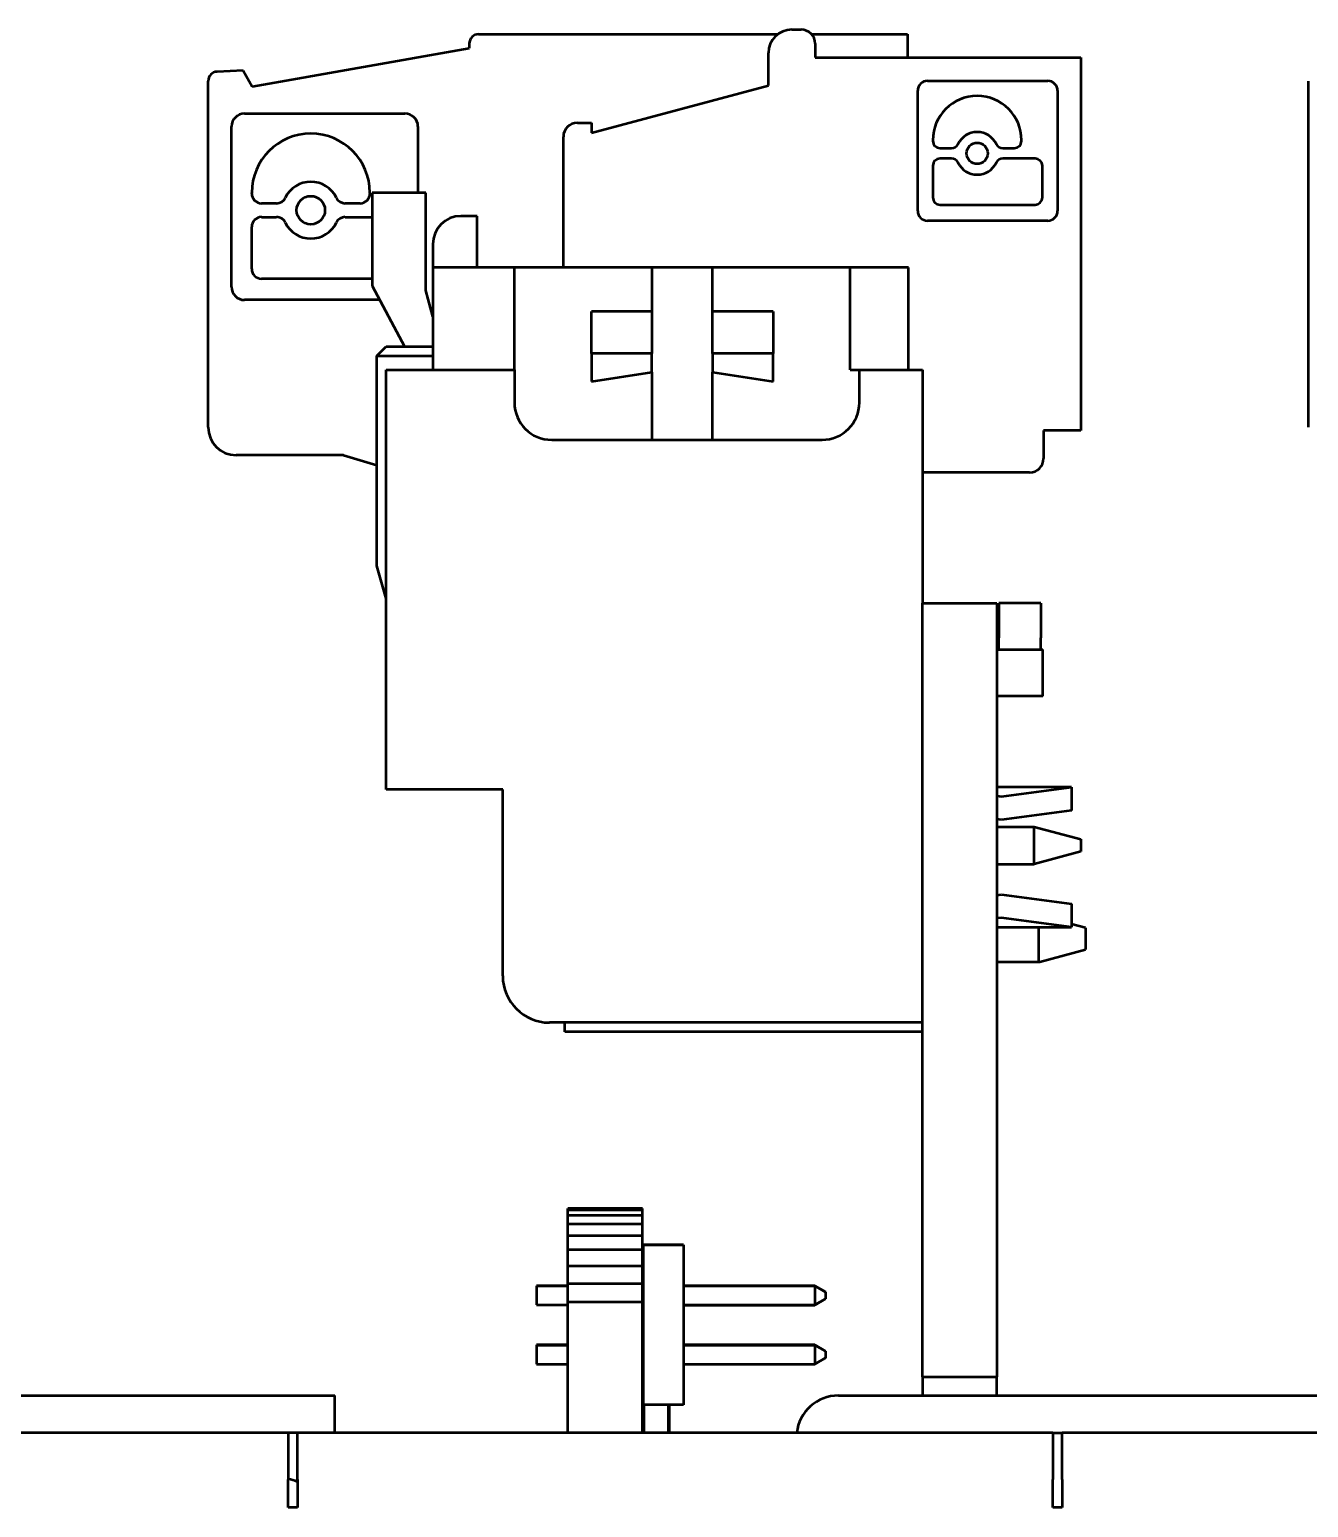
# Model space of a CAD drawing. Header units: millimetres. Extents: x 3100 to 5091, y 868 to 1900.
# Drawn here: x 3504.59 to 3532.02, y 1476.3 to 1508 of the extents above; entities that cross this region are included whole.
import ezdxf

# ---------------------------------------------------------------- set-up
doc = ezdxf.new("R2010")
doc.units = ezdxf.units.MM
doc.header["$LTSCALE"] = 1.8
doc.layers.add('외형선(ISO)', color=7, linetype='Continuous', lineweight=50)

msp = doc.modelspace()

# ---------------------------------------------------------------- linework, layer by layer
at = {"layer": '외형선(ISO)'}
for p, q in [((3520.94, 1507.996), (3521.14, 1507.996)), ((3514.022, 1507.696), (3514.022, 1507.596)), ((3514.222, 1507.896), (3520.64, 1507.896)), ((3521.364, 1507.896), (3523.422, 1507.896)), ((3521.44, 1507.696), (3521.44, 1507.396)), ((3523.422, 1507.896), (3523.422, 1507.396)), ((3509.368, 1506.776), (3514.022, 1507.596)), ((3520.44, 1506.796), (3520.44, 1507.496)), ((3521.44, 1507.396), (3527.14, 1507.396)), ((3527.14, 1507.396), (3527.14, 1499.396)), ((3509.172, 1507.116), (3508.613, 1507.092)), ((3509.172, 1507.116), (3509.368, 1506.776)), ((3508.422, 1499.466), (3508.422, 1506.892)), ((3516.64, 1505.778), (3520.44, 1506.796)), ((3523.851, 1506.896), (3526.429, 1506.896)), ((3532.022, 1499.466), (3532.022, 1506.892)), ((3523.64, 1504.107), (3523.64, 1506.686)), ((3526.64, 1506.686), (3526.64, 1504.107)), ((3509.203, 1506.196), (3512.641, 1506.196)), ((3508.922, 1502.477), (3508.922, 1505.915)), ((3512.922, 1505.915), (3512.922, 1504.496)), ((3516.34, 1505.996), (3516.64, 1505.996)), ((3516.64, 1505.996), (3516.64, 1505.778)), ((3516.04, 1502.896), (3516.04, 1505.696)), ((3523.965, 1505.622), (3523.965, 1505.61)), ((3524.123, 1505.452), (3524.363, 1505.452)), ((3525.469, 1505.452), (3525.709, 1505.452)), ((3525.867, 1505.61), (3525.867, 1505.622)), ((3524.363, 1505.231), (3524.123, 1505.231)), ((3526.157, 1505.231), (3525.469, 1505.231)), ((3523.965, 1505.073), (3523.965, 1504.396)), ((3526.315, 1504.396), (3526.315, 1505.073)), ((3509.355, 1504.48), (3509.355, 1504.497)), ((3511.892, 1504.497), (3511.892, 1504.48)), ((3513.09, 1504.496), (3511.94, 1504.496)), ((3511.94, 1504.496), (3511.94, 1502.496)), ((3513.09, 1502.396), (3513.09, 1504.496)), ((3509.886, 1504.269), (3509.566, 1504.269)), ((3511.681, 1504.269), (3511.361, 1504.269)), ((3524.123, 1504.238), (3526.157, 1504.238)), ((3509.566, 1503.975), (3509.886, 1503.975)), ((3511.361, 1503.975), (3511.94, 1503.975)), ((3514.19, 1503.996), (3513.84, 1503.996)), ((3514.19, 1503.696), (3514.19, 1503.996)), ((3526.429, 1503.896), (3523.851, 1503.896)), ((3509.355, 1502.862), (3509.355, 1503.765)), ((3514.19, 1502.896), (3514.19, 1503.696)), ((3513.24, 1503.396), (3513.24, 1502.896)), ((3511.94, 1502.652), (3509.566, 1502.652)), ((3514.14, 1502.896), (3513.24, 1502.896)), ((3513.24, 1502.896), (3513.24, 1500.696)), ((3514.99, 1502.896), (3514.14, 1502.896)), ((3514.99, 1500.696), (3514.99, 1502.896)), ((3517.94, 1502.896), (3514.99, 1502.896)), ((3517.94, 1502.896), (3517.94, 1501.946)), ((3519.24, 1502.896), (3517.94, 1502.896)), ((3522.19, 1502.896), (3519.24, 1502.896)), ((3519.24, 1501.946), (3519.24, 1502.896)), ((3522.54, 1502.896), (3522.19, 1502.896)), ((3522.19, 1500.696), (3522.19, 1502.896)), ((3523.44, 1502.896), (3522.54, 1502.896)), ((3523.44, 1500.696), (3523.44, 1502.896)), ((3511.94, 1502.496), (3512.633, 1501.196)), ((3513.24, 1501.841), (3513.09, 1502.396)), ((3512.1, 1502.196), (3509.203, 1502.196)), ((3517.94, 1501.946), (3516.64, 1501.946)), ((3516.64, 1501.046), (3516.64, 1501.946)), ((3517.94, 1501.946), (3517.94, 1501.046)), ((3520.54, 1501.946), (3519.24, 1501.946)), ((3519.24, 1501.046), (3519.24, 1501.946)), ((3520.54, 1501.946), (3520.54, 1501.046)), ((3512.04, 1500.996), (3512.24, 1501.196)), ((3512.04, 1500.996), (3513.24, 1500.996)), ((3512.04, 1496.496), (3512.04, 1500.996)), ((3512.24, 1501.196), (3513.24, 1501.196)), ((3516.64, 1501.046), (3516.64, 1500.446)), ((3517.94, 1501.046), (3516.64, 1501.046)), ((3517.94, 1500.646), (3517.94, 1501.046)), ((3520.54, 1501.046), (3519.24, 1501.046)), ((3519.24, 1501.046), (3519.24, 1500.646)), ((3520.54, 1500.446), (3520.54, 1501.046)), ((3512.24, 1500.696), (3514.99, 1500.696)), ((3512.24, 1491.696), (3512.24, 1500.696)), ((3514.99, 1500.696), (3514.99, 1499.996)), ((3522.19, 1500.696), (3522.39, 1500.696)), ((3522.39, 1500.696), (3523.74, 1500.696)), ((3522.39, 1499.996), (3522.39, 1500.696)), ((3523.74, 1500.696), (3523.74, 1495.696)), ((3516.64, 1500.446), (3517.94, 1500.646)), ((3517.94, 1500.646), (3517.94, 1499.196)), ((3519.24, 1499.196), (3519.24, 1500.646)), ((3519.24, 1500.646), (3520.54, 1500.446)), ((3515.79, 1499.196), (3521.59, 1499.196)), ((3527.14, 1499.396), (3526.34, 1499.396)), ((3526.34, 1499.396), (3526.34, 1498.796)), ((3511.322, 1498.866), (3509.022, 1498.866)), ((3511.322, 1498.866), (3512.04, 1498.652)), ((3526.04, 1498.496), (3523.74, 1498.496)), ((3512.24, 1495.796), (3512.04, 1496.496)), ((3523.74, 1495.696), (3525.34, 1495.696)), ((3523.74, 1479.096), (3523.74, 1495.696)), ((3525.34, 1495.696), (3525.34, 1479.096)), ((3526.28, 1495.696), (3525.38, 1495.696)), ((3525.38, 1495.696), (3525.38, 1494.946)), ((3526.28, 1495.696), (3526.28, 1494.946)), ((3525.34, 1494.696), (3526.328, 1494.696)), ((3525.38, 1494.696), (3525.38, 1494.946)), ((3526.28, 1494.696), (3526.28, 1494.946)), ((3526.328, 1493.696), (3526.328, 1494.696)), ((3526.328, 1493.696), (3525.34, 1493.696)), ((3514.74, 1491.696), (3512.24, 1491.696)), ((3514.74, 1487.696), (3514.74, 1491.696)), ((3526.94, 1491.746), (3525.34, 1491.746)), ((3525.34, 1491.56), (3525.44, 1491.546)), ((3525.44, 1491.546), (3526.94, 1491.746)), ((3526.94, 1491.746), (3526.94, 1491.246)), ((3526.94, 1491.246), (3525.44, 1491.046)), ((3525.44, 1491.046), (3525.34, 1491.06)), ((3525.34, 1490.896), (3526.14, 1490.896)), ((3526.14, 1490.896), (3527.14, 1490.629)), ((3526.14, 1490.096), (3526.14, 1490.896)), ((3527.14, 1490.629), (3527.14, 1490.364)), ((3527.14, 1490.364), (3526.14, 1490.096)), ((3525.34, 1490.096), (3526.14, 1490.096)), ((3525.34, 1489.433), (3525.44, 1489.446)), ((3525.44, 1489.446), (3526.94, 1489.246)), ((3526.94, 1489.246), (3526.94, 1488.746)), ((3525.44, 1488.946), (3525.34, 1488.933)), ((3525.34, 1488.746), (3526.94, 1488.746)), ((3526.94, 1488.746), (3525.44, 1488.946)), ((3526.24, 1488.007), (3526.24, 1488.746)), ((3527.24, 1488.729), (3526.94, 1488.809)), ((3527.24, 1488.729), (3527.24, 1488.264)), ((3526.24, 1487.996), (3526.24, 1488.007)), ((3526.24, 1487.996), (3526.259, 1488.001)), ((3526.259, 1488.001), (3527.24, 1488.264)), ((3525.34, 1487.996), (3526.24, 1487.996)), ((3523.74, 1486.696), (3515.74, 1486.696)), ((3516.07, 1486.496), (3516.07, 1486.696)), ((3523.74, 1486.496), (3516.07, 1486.496)), ((3517.74, 1482.712), (3516.137, 1482.712)), ((3516.137, 1482.674), (3516.137, 1482.712)), ((3517.74, 1482.674), (3516.137, 1482.674)), ((3516.137, 1482.559), (3516.137, 1482.674)), ((3517.74, 1482.674), (3517.74, 1482.712)), ((3517.74, 1482.559), (3517.74, 1482.674)), ((3517.74, 1482.559), (3516.137, 1482.559)), ((3516.137, 1482.373), (3516.137, 1482.559)), ((3517.74, 1482.373), (3516.137, 1482.373)), ((3516.137, 1482.123), (3516.137, 1482.373)), ((3517.74, 1482.373), (3517.74, 1482.559)), ((3517.74, 1482.123), (3517.74, 1482.373)), ((3517.74, 1482.123), (3516.137, 1482.123)), ((3516.137, 1481.819), (3516.137, 1482.123)), ((3517.74, 1481.819), (3517.74, 1482.123)), ((3517.74, 1481.819), (3516.137, 1481.819)), ((3516.137, 1481.471), (3516.137, 1481.819)), ((3517.74, 1481.471), (3517.74, 1481.819)), ((3518.616, 1481.928), (3517.752, 1481.928)), ((3517.752, 1481.928), (3517.752, 1481.923)), ((3518.616, 1481.923), (3517.752, 1481.923)), ((3517.752, 1481.923), (3517.752, 1478.494)), ((3518.616, 1481.928), (3518.616, 1481.923)), ((3518.616, 1481.923), (3518.616, 1478.494)), ((3517.74, 1481.471), (3516.137, 1481.471)), ((3516.137, 1481.094), (3516.137, 1481.471)), ((3517.74, 1481.094), (3517.74, 1481.471)), ((3515.466, 1481.051), (3515.466, 1481.051)), ((3515.466, 1481.051), (3515.466, 1481.051)), ((3516.137, 1481.051), (3515.466, 1481.051)), ((3516.137, 1481.051), (3515.466, 1481.051)), ((3515.466, 1481.051), (3516.137, 1481.051)), ((3515.466, 1481.051), (3515.466, 1481.051)), ((3516.137, 1481.051), (3515.466, 1481.051)), ((3515.466, 1481.051), (3516.137, 1481.051)), ((3515.466, 1481.051), (3515.466, 1481.051)), ((3516.137, 1481.051), (3515.466, 1481.051)), ((3515.466, 1481.051), (3515.466, 1481.051)), ((3515.466, 1481.051), (3515.466, 1481.05)), ((3515.466, 1481.05), (3516.137, 1481.05)), ((3515.466, 1481.05), (3515.466, 1481.05)), ((3516.137, 1481.05), (3515.466, 1481.05)), ((3515.466, 1481.05), (3516.137, 1481.05)), ((3515.466, 1481.05), (3515.466, 1481.05)), ((3516.137, 1481.05), (3515.466, 1481.05)), ((3515.466, 1481.05), (3516.137, 1481.05)), ((3515.466, 1481.05), (3515.466, 1481.05)), ((3516.137, 1481.05), (3515.466, 1481.05)), ((3515.466, 1481.05), (3516.137, 1481.05)), ((3515.466, 1481.05), (3515.466, 1481.05)), ((3516.137, 1481.05), (3515.466, 1481.05)), ((3515.466, 1481.05), (3515.466, 1481.05)), ((3515.466, 1481.05), (3515.466, 1481.049)), ((3515.466, 1481.05), (3515.466, 1481.05)), ((3515.466, 1481.05), (3515.466, 1481.05)), ((3515.466, 1481.049), (3516.137, 1481.049)), ((3515.466, 1481.049), (3515.466, 1481.049)), ((3516.137, 1481.049), (3515.466, 1481.049)), ((3515.466, 1481.049), (3516.137, 1481.049)), ((3515.466, 1481.049), (3515.466, 1481.049)), ((3516.137, 1481.049), (3515.466, 1481.049)), ((3515.466, 1481.049), (3516.137, 1481.049)), ((3515.466, 1481.049), (3515.466, 1481.049)), ((3516.137, 1481.049), (3515.466, 1481.049)), ((3515.466, 1481.049), (3516.137, 1481.049)), ((3515.466, 1481.049), (3515.466, 1481.049)), ((3516.137, 1481.049), (3515.466, 1481.049)), ((3515.466, 1481.049), (3516.137, 1481.049)), ((3515.466, 1481.049), (3515.466, 1481.048)), ((3515.466, 1481.049), (3515.466, 1481.049)), ((3515.466, 1481.049), (3515.466, 1481.049)), ((3515.466, 1481.049), (3515.466, 1481.049)), ((3515.466, 1481.049), (3515.466, 1481.049)), ((3515.466, 1481.048), (3515.466, 1481.047)), ((3516.137, 1481.048), (3515.466, 1481.048)), ((3515.466, 1481.048), (3516.137, 1481.048)), ((3515.466, 1481.048), (3515.466, 1481.048)), ((3516.137, 1481.048), (3515.466, 1481.048)), ((3515.466, 1481.048), (3516.137, 1481.048)), ((3515.466, 1481.048), (3515.466, 1481.048)), ((3516.137, 1481.048), (3515.466, 1481.048)), ((3515.466, 1481.048), (3516.137, 1481.048)), ((3515.466, 1481.048), (3515.466, 1481.048)), ((3516.137, 1481.048), (3515.466, 1481.048)), ((3515.466, 1481.048), (3516.137, 1481.048)), ((3515.466, 1481.048), (3515.466, 1481.048)), ((3515.466, 1481.048), (3515.466, 1481.048)), ((3515.466, 1481.048), (3515.466, 1481.048)), ((3515.466, 1481.048), (3515.466, 1481.048)), ((3515.466, 1481.047), (3515.466, 1480.641)), ((3515.466, 1481.047), (3515.466, 1481.047)), ((3515.466, 1481.047), (3515.466, 1481.047)), ((3515.466, 1481.047), (3516.137, 1481.047)), ((3516.137, 1481.047), (3515.466, 1481.047)), ((3516.137, 1481.047), (3515.466, 1481.047)), ((3517.74, 1481.094), (3516.137, 1481.094)), ((3516.137, 1480.702), (3516.137, 1481.094)), ((3517.74, 1480.702), (3517.74, 1481.094)), ((3517.752, 1481.051), (3517.74, 1481.051)), ((3517.752, 1481.051), (3517.74, 1481.051)), ((3517.74, 1481.051), (3517.752, 1481.051)), ((3517.752, 1481.051), (3517.74, 1481.051)), ((3517.74, 1481.051), (3517.752, 1481.051)), ((3517.752, 1481.051), (3517.74, 1481.051)), ((3517.74, 1481.05), (3517.752, 1481.05)), ((3517.752, 1481.05), (3517.74, 1481.05)), ((3517.74, 1481.05), (3517.752, 1481.05)), ((3517.752, 1481.05), (3517.74, 1481.05)), ((3517.74, 1481.05), (3517.752, 1481.05)), ((3517.752, 1481.05), (3517.74, 1481.05)), ((3517.74, 1481.05), (3517.752, 1481.05)), ((3517.752, 1481.05), (3517.74, 1481.05)), ((3517.74, 1481.049), (3517.752, 1481.049)), ((3517.752, 1481.049), (3517.74, 1481.049)), ((3517.74, 1481.049), (3517.752, 1481.049)), ((3517.752, 1481.049), (3517.74, 1481.049)), ((3517.74, 1481.049), (3517.752, 1481.049)), ((3517.752, 1481.049), (3517.74, 1481.049)), ((3517.74, 1481.049), (3517.752, 1481.049)), ((3517.752, 1481.049), (3517.74, 1481.049)), ((3517.74, 1481.049), (3517.752, 1481.049)), ((3517.752, 1481.048), (3517.74, 1481.048)), ((3517.74, 1481.048), (3517.752, 1481.048)), ((3517.752, 1481.048), (3517.74, 1481.048)), ((3517.74, 1481.048), (3517.752, 1481.048)), ((3517.752, 1481.048), (3517.74, 1481.048)), ((3517.74, 1481.048), (3517.752, 1481.048)), ((3517.752, 1481.048), (3517.74, 1481.048)), ((3517.74, 1481.048), (3517.752, 1481.048)), ((3517.74, 1481.047), (3517.752, 1481.047)), ((3517.752, 1481.047), (3517.74, 1481.047)), ((3517.752, 1481.047), (3517.74, 1481.047)), ((3521.435, 1481.051), (3518.616, 1481.051)), ((3521.435, 1481.051), (3518.616, 1481.051)), ((3521.435, 1481.051), (3518.616, 1481.051)), ((3518.616, 1481.051), (3521.435, 1481.051)), ((3521.435, 1481.051), (3518.616, 1481.051)), ((3518.616, 1481.051), (3521.435, 1481.051)), ((3521.435, 1481.05), (3518.616, 1481.05)), ((3518.616, 1481.05), (3521.435, 1481.05)), ((3521.435, 1481.05), (3518.616, 1481.05)), ((3518.616, 1481.05), (3521.435, 1481.05)), ((3521.435, 1481.05), (3518.616, 1481.05)), ((3518.616, 1481.05), (3521.435, 1481.05)), ((3521.435, 1481.05), (3518.616, 1481.05)), ((3518.616, 1481.05), (3521.435, 1481.05)), ((3518.616, 1481.049), (3521.435, 1481.049)), ((3521.435, 1481.049), (3518.616, 1481.049)), ((3518.616, 1481.049), (3521.435, 1481.049)), ((3521.435, 1481.049), (3518.616, 1481.049)), ((3518.616, 1481.049), (3521.435, 1481.049)), ((3521.435, 1481.049), (3518.616, 1481.049)), ((3518.616, 1481.049), (3521.435, 1481.049)), ((3521.435, 1481.049), (3518.616, 1481.049)), ((3518.616, 1481.049), (3521.435, 1481.049)), ((3518.616, 1481.048), (3521.435, 1481.048)), ((3521.435, 1481.048), (3518.616, 1481.048)), ((3518.616, 1481.048), (3521.435, 1481.048)), ((3521.435, 1481.048), (3518.616, 1481.048)), ((3518.616, 1481.048), (3521.435, 1481.048)), ((3521.435, 1481.048), (3518.616, 1481.048)), ((3518.616, 1481.048), (3521.435, 1481.048)), ((3521.435, 1481.048), (3518.616, 1481.048)), ((3521.435, 1481.047), (3518.616, 1481.047)), ((3518.616, 1481.047), (3521.435, 1481.047)), ((3521.435, 1481.047), (3518.616, 1481.047)), ((3521.435, 1481.051), (3521.664, 1480.919)), ((3521.435, 1481.051), (3521.435, 1481.051)), ((3521.664, 1480.919), (3521.435, 1481.051)), ((3521.435, 1481.051), (3521.664, 1480.919)), ((3521.435, 1481.051), (3521.435, 1481.051)), ((3521.664, 1480.919), (3521.435, 1481.051)), ((3521.435, 1481.051), (3521.435, 1481.051)), ((3521.435, 1481.051), (3521.435, 1481.051)), ((3521.435, 1481.051), (3521.435, 1481.051)), ((3521.435, 1481.051), (3521.664, 1480.919)), ((3521.664, 1480.919), (3521.435, 1481.051)), ((3521.435, 1481.051), (3521.435, 1481.05)), ((3521.435, 1481.05), (3521.435, 1481.05)), ((3521.435, 1481.05), (3521.435, 1481.05)), ((3521.435, 1481.05), (3521.435, 1481.05)), ((3521.435, 1481.05), (3521.435, 1481.05)), ((3521.435, 1481.05), (3521.664, 1480.918)), ((3521.664, 1480.918), (3521.435, 1481.05)), ((3521.435, 1481.05), (3521.435, 1481.05)), ((3521.435, 1481.05), (3521.664, 1480.918)), ((3521.664, 1480.918), (3521.435, 1481.05)), ((3521.435, 1481.05), (3521.435, 1481.05)), ((3521.435, 1481.05), (3521.664, 1480.918)), ((3521.664, 1480.918), (3521.435, 1481.05)), ((3521.435, 1481.05), (3521.435, 1481.05)), ((3521.435, 1481.05), (3521.664, 1480.918)), ((3521.664, 1480.918), (3521.435, 1481.05)), ((3521.435, 1481.05), (3521.435, 1481.049)), ((3521.435, 1481.049), (3521.435, 1481.048)), ((3521.435, 1481.049), (3521.435, 1481.049)), ((3521.435, 1481.049), (3521.435, 1481.049)), ((3521.435, 1481.049), (3521.435, 1481.049)), ((3521.435, 1481.049), (3521.435, 1481.049)), ((3521.435, 1481.049), (3521.664, 1480.917)), ((3521.664, 1480.917), (3521.435, 1481.049)), ((3521.435, 1481.049), (3521.435, 1481.049)), ((3521.435, 1481.049), (3521.664, 1480.917)), ((3521.664, 1480.917), (3521.435, 1481.049)), ((3521.435, 1481.049), (3521.435, 1481.049)), ((3521.435, 1481.049), (3521.664, 1480.917)), ((3521.664, 1480.917), (3521.435, 1481.049)), ((3521.435, 1481.049), (3521.435, 1481.049)), ((3521.435, 1481.049), (3521.664, 1480.917)), ((3521.664, 1480.917), (3521.435, 1481.049)), ((3521.435, 1481.049), (3521.435, 1481.049)), ((3521.435, 1481.049), (3521.664, 1480.917)), ((3521.435, 1481.048), (3521.435, 1481.047)), ((3521.435, 1481.048), (3521.435, 1481.048)), ((3521.435, 1481.048), (3521.435, 1481.048)), ((3521.435, 1481.048), (3521.435, 1481.048)), ((3521.435, 1481.048), (3521.664, 1480.916)), ((3521.435, 1481.048), (3521.664, 1480.916)), ((3521.664, 1480.916), (3521.435, 1481.048)), ((3521.435, 1481.048), (3521.664, 1480.916)), ((3521.664, 1480.916), (3521.435, 1481.048)), ((3521.435, 1481.048), (3521.664, 1480.916)), ((3521.435, 1481.048), (3521.435, 1481.048)), ((3521.664, 1480.916), (3521.435, 1481.048)), ((3521.435, 1481.048), (3521.435, 1481.048)), ((3521.664, 1480.916), (3521.435, 1481.048)), ((3521.435, 1481.048), (3521.435, 1481.048)), ((3521.435, 1481.048), (3521.435, 1481.048)), ((3521.435, 1481.047), (3521.664, 1480.915)), ((3521.435, 1481.047), (3521.435, 1481.047)), ((3521.664, 1480.915), (3521.435, 1481.047)), ((3521.664, 1480.916), (3521.435, 1481.047)), ((3521.435, 1481.047), (3521.435, 1481.047)), ((3521.435, 1481.047), (3521.435, 1480.641)), ((3521.435, 1480.641), (3521.664, 1480.773)), ((3521.435, 1480.638), (3521.664, 1480.77)), ((3521.664, 1480.919), (3521.664, 1480.919)), ((3521.664, 1480.919), (3521.664, 1480.919)), ((3521.664, 1480.919), (3521.664, 1480.919)), ((3521.664, 1480.919), (3521.664, 1480.919)), ((3521.664, 1480.918), (3521.664, 1480.919)), ((3521.664, 1480.919), (3521.664, 1480.919)), ((3521.664, 1480.918), (3521.664, 1480.918)), ((3521.664, 1480.918), (3521.664, 1480.918)), ((3521.664, 1480.918), (3521.664, 1480.918)), ((3521.664, 1480.917), (3521.664, 1480.918)), ((3521.664, 1480.918), (3521.664, 1480.918)), ((3521.664, 1480.918), (3521.664, 1480.918)), ((3521.664, 1480.918), (3521.664, 1480.918)), ((3521.664, 1480.918), (3521.664, 1480.918)), ((3521.664, 1480.917), (3521.664, 1480.917)), ((3521.664, 1480.917), (3521.664, 1480.917)), ((3521.664, 1480.917), (3521.664, 1480.917)), ((3521.664, 1480.917), (3521.664, 1480.917)), ((3521.664, 1480.917), (3521.664, 1480.916)), ((3521.664, 1480.917), (3521.664, 1480.917)), ((3521.664, 1480.917), (3521.664, 1480.917)), ((3521.664, 1480.917), (3521.664, 1480.917)), ((3521.664, 1480.917), (3521.664, 1480.917)), ((3521.664, 1480.916), (3521.664, 1480.916)), ((3521.664, 1480.915), (3521.664, 1480.916)), ((3521.664, 1480.916), (3521.664, 1480.916)), ((3521.664, 1480.916), (3521.664, 1480.916)), ((3521.664, 1480.916), (3521.664, 1480.916)), ((3521.664, 1480.916), (3521.664, 1480.916)), ((3521.664, 1480.916), (3521.664, 1480.916)), ((3521.664, 1480.916), (3521.664, 1480.916)), ((3521.664, 1480.916), (3521.664, 1480.916)), ((3521.664, 1480.915), (3521.664, 1480.915)), ((3521.664, 1480.915), (3521.664, 1480.773)), ((3521.664, 1480.773), (3521.664, 1480.77)), ((3515.466, 1480.641), (3516.137, 1480.641)), ((3517.74, 1480.702), (3516.137, 1480.702)), ((3516.137, 1477.896), (3516.137, 1480.702)), ((3517.74, 1477.896), (3517.74, 1480.702)), ((3517.74, 1480.641), (3517.752, 1480.641)), ((3518.616, 1480.641), (3521.435, 1480.641)), ((3518.616, 1480.638), (3521.435, 1480.638)), ((3521.435, 1480.641), (3521.435, 1480.638)), ((3515.466, 1479.781), (3515.466, 1479.781)), ((3515.466, 1479.781), (3515.466, 1479.781)), ((3516.137, 1479.781), (3515.466, 1479.781)), ((3516.137, 1479.781), (3515.466, 1479.781)), ((3515.466, 1479.781), (3515.466, 1479.781)), ((3515.466, 1479.781), (3515.466, 1479.781)), ((3515.466, 1479.781), (3515.466, 1479.78)), ((3515.466, 1479.781), (3515.466, 1479.781)), ((3516.137, 1479.781), (3515.466, 1479.781)), ((3515.466, 1479.781), (3516.137, 1479.781)), ((3516.137, 1479.781), (3515.466, 1479.781)), ((3515.466, 1479.781), (3516.137, 1479.781)), ((3515.466, 1479.78), (3515.466, 1479.78)), ((3515.466, 1479.78), (3515.466, 1479.78)), ((3515.466, 1479.78), (3515.466, 1479.78)), ((3515.466, 1479.78), (3515.466, 1479.78)), ((3515.466, 1479.78), (3515.466, 1479.78)), ((3515.466, 1479.78), (3515.466, 1479.78)), ((3516.137, 1479.78), (3515.466, 1479.78)), ((3515.466, 1479.78), (3515.466, 1479.779)), ((3515.466, 1479.78), (3516.137, 1479.78)), ((3516.137, 1479.78), (3515.466, 1479.78)), ((3515.466, 1479.78), (3516.137, 1479.78)), ((3516.137, 1479.78), (3515.466, 1479.78)), ((3515.466, 1479.78), (3516.137, 1479.78)), ((3516.137, 1479.78), (3515.466, 1479.78)), ((3515.466, 1479.78), (3516.137, 1479.78)), ((3515.466, 1479.78), (3515.466, 1479.78)), ((3515.466, 1479.779), (3516.137, 1479.779)), ((3516.137, 1479.779), (3515.466, 1479.779)), ((3515.466, 1479.779), (3515.466, 1479.779)), ((3515.466, 1479.779), (3516.137, 1479.779)), ((3516.137, 1479.779), (3515.466, 1479.779)), ((3515.466, 1479.779), (3515.466, 1479.779)), ((3515.466, 1479.779), (3516.137, 1479.779)), ((3516.137, 1479.779), (3515.466, 1479.779)), ((3515.466, 1479.779), (3515.466, 1479.779)), ((3515.466, 1479.779), (3516.137, 1479.779)), ((3516.137, 1479.779), (3515.466, 1479.779)), ((3515.466, 1479.779), (3515.466, 1479.779)), ((3515.466, 1479.779), (3516.137, 1479.779)), ((3515.466, 1479.779), (3515.466, 1479.778)), ((3515.466, 1479.779), (3515.466, 1479.779)), ((3515.466, 1479.779), (3515.466, 1479.779)), ((3515.466, 1479.779), (3515.466, 1479.779)), ((3515.466, 1479.779), (3515.466, 1479.779)), ((3515.466, 1479.778), (3516.137, 1479.778)), ((3516.137, 1479.778), (3515.466, 1479.778)), ((3515.466, 1479.778), (3515.466, 1479.778)), ((3515.466, 1479.778), (3516.137, 1479.778)), ((3516.137, 1479.778), (3515.466, 1479.778)), ((3515.466, 1479.778), (3515.466, 1479.778)), ((3515.466, 1479.778), (3516.137, 1479.778)), ((3516.137, 1479.778), (3515.466, 1479.778)), ((3515.466, 1479.778), (3515.466, 1479.778)), ((3515.466, 1479.778), (3516.137, 1479.778)), ((3516.137, 1479.778), (3515.466, 1479.778)), ((3515.466, 1479.778), (3515.466, 1479.778)), ((3515.466, 1479.778), (3515.466, 1479.777)), ((3515.466, 1479.778), (3515.466, 1479.778)), ((3515.466, 1479.778), (3515.466, 1479.778)), ((3515.466, 1479.778), (3515.466, 1479.778)), ((3515.466, 1479.777), (3515.466, 1479.371)), ((3515.466, 1479.777), (3515.466, 1479.777)), ((3516.137, 1479.777), (3515.466, 1479.777)), ((3515.466, 1479.777), (3515.466, 1479.777)), ((3515.466, 1479.777), (3516.137, 1479.777)), ((3516.137, 1479.777), (3515.466, 1479.777)), ((3517.752, 1479.781), (3517.74, 1479.781)), ((3517.752, 1479.781), (3517.74, 1479.781)), ((3517.752, 1479.781), (3517.74, 1479.781)), ((3517.74, 1479.781), (3517.752, 1479.781)), ((3517.752, 1479.781), (3517.74, 1479.781)), ((3517.74, 1479.781), (3517.752, 1479.781)), ((3517.752, 1479.78), (3517.74, 1479.78)), ((3517.74, 1479.78), (3517.752, 1479.78)), ((3517.752, 1479.78), (3517.74, 1479.78)), ((3517.74, 1479.78), (3517.752, 1479.78)), ((3517.752, 1479.78), (3517.74, 1479.78)), ((3517.74, 1479.78), (3517.752, 1479.78)), ((3517.752, 1479.78), (3517.74, 1479.78)), ((3517.74, 1479.78), (3517.752, 1479.78)), ((3517.74, 1479.779), (3517.752, 1479.779)), ((3517.752, 1479.779), (3517.74, 1479.779)), ((3517.74, 1479.779), (3517.752, 1479.779)), ((3517.752, 1479.779), (3517.74, 1479.779)), ((3517.74, 1479.779), (3517.752, 1479.779)), ((3517.752, 1479.779), (3517.74, 1479.779)), ((3517.74, 1479.779), (3517.752, 1479.779)), ((3517.752, 1479.779), (3517.74, 1479.779)), ((3517.74, 1479.779), (3517.752, 1479.779)), ((3517.74, 1479.778), (3517.752, 1479.778)), ((3517.752, 1479.778), (3517.74, 1479.778)), ((3517.74, 1479.778), (3517.752, 1479.778)), ((3517.752, 1479.778), (3517.74, 1479.778)), ((3517.74, 1479.778), (3517.752, 1479.778)), ((3517.752, 1479.778), (3517.74, 1479.778)), ((3517.74, 1479.778), (3517.752, 1479.778)), ((3517.752, 1479.778), (3517.74, 1479.778)), ((3517.752, 1479.777), (3517.74, 1479.777)), ((3517.74, 1479.777), (3517.752, 1479.777)), ((3517.752, 1479.777), (3517.74, 1479.777)), ((3521.435, 1479.781), (3518.616, 1479.781)), ((3521.435, 1479.781), (3518.616, 1479.781)), ((3521.435, 1479.781), (3518.616, 1479.781)), ((3518.616, 1479.781), (3521.435, 1479.781)), ((3521.435, 1479.781), (3518.616, 1479.781)), ((3518.616, 1479.781), (3521.435, 1479.781)), ((3521.435, 1479.78), (3518.616, 1479.78)), ((3518.616, 1479.78), (3521.435, 1479.78)), ((3521.435, 1479.78), (3518.616, 1479.78)), ((3518.616, 1479.78), (3521.435, 1479.78)), ((3521.435, 1479.78), (3518.616, 1479.78)), ((3518.616, 1479.78), (3521.435, 1479.78)), ((3521.435, 1479.78), (3518.616, 1479.78)), ((3518.616, 1479.78), (3521.435, 1479.78)), ((3518.616, 1479.779), (3521.435, 1479.779)), ((3521.435, 1479.779), (3518.616, 1479.779)), ((3518.616, 1479.779), (3521.435, 1479.779)), ((3521.435, 1479.779), (3518.616, 1479.779)), ((3518.616, 1479.779), (3521.435, 1479.779)), ((3521.435, 1479.779), (3518.616, 1479.779)), ((3518.616, 1479.779), (3521.435, 1479.779)), ((3521.435, 1479.779), (3518.616, 1479.779)), ((3518.616, 1479.779), (3521.435, 1479.779)), ((3518.616, 1479.778), (3521.435, 1479.778)), ((3521.435, 1479.778), (3518.616, 1479.778)), ((3518.616, 1479.778), (3521.435, 1479.778)), ((3521.435, 1479.778), (3518.616, 1479.778)), ((3518.616, 1479.778), (3521.435, 1479.778)), ((3521.435, 1479.778), (3518.616, 1479.778)), ((3518.616, 1479.778), (3521.435, 1479.778)), ((3521.435, 1479.778), (3518.616, 1479.778)), ((3521.435, 1479.777), (3518.616, 1479.777)), ((3521.435, 1479.777), (3518.616, 1479.777)), ((3518.616, 1479.777), (3521.435, 1479.777)), ((3521.435, 1479.781), (3521.664, 1479.649)), ((3521.435, 1479.781), (3521.435, 1479.781)), ((3521.664, 1479.649), (3521.435, 1479.781)), ((3521.435, 1479.781), (3521.435, 1479.781)), ((3521.435, 1479.781), (3521.435, 1479.781)), ((3521.435, 1479.781), (3521.435, 1479.781)), ((3521.435, 1479.781), (3521.664, 1479.649)), ((3521.664, 1479.649), (3521.435, 1479.781)), ((3521.435, 1479.781), (3521.435, 1479.781)), ((3521.435, 1479.781), (3521.664, 1479.649)), ((3521.664, 1479.649), (3521.435, 1479.781)), ((3521.435, 1479.781), (3521.435, 1479.78)), ((3521.435, 1479.78), (3521.435, 1479.78)), ((3521.435, 1479.78), (3521.435, 1479.78)), ((3521.435, 1479.78), (3521.435, 1479.78)), ((3521.435, 1479.78), (3521.435, 1479.78)), ((3521.435, 1479.78), (3521.435, 1479.779)), ((3521.664, 1479.648), (3521.435, 1479.78)), ((3521.435, 1479.78), (3521.435, 1479.78)), ((3521.435, 1479.78), (3521.664, 1479.648)), ((3521.664, 1479.648), (3521.435, 1479.78)), ((3521.435, 1479.78), (3521.435, 1479.78)), ((3521.435, 1479.78), (3521.664, 1479.648)), ((3521.664, 1479.648), (3521.435, 1479.78)), ((3521.435, 1479.78), (3521.435, 1479.78)), ((3521.435, 1479.78), (3521.664, 1479.648)), ((3521.664, 1479.648), (3521.435, 1479.78)), ((3521.435, 1479.78), (3521.664, 1479.648)), ((3521.435, 1479.779), (3521.435, 1479.778)), ((3521.435, 1479.779), (3521.435, 1479.779)), ((3521.435, 1479.779), (3521.435, 1479.779)), ((3521.435, 1479.779), (3521.435, 1479.779)), ((3521.435, 1479.779), (3521.435, 1479.779)), ((3521.435, 1479.779), (3521.664, 1479.647)), ((3521.435, 1479.779), (3521.664, 1479.647)), ((3521.664, 1479.647), (3521.435, 1479.779)), ((3521.435, 1479.779), (3521.664, 1479.647)), ((3521.664, 1479.647), (3521.435, 1479.779)), ((3521.435, 1479.779), (3521.435, 1479.779)), ((3521.435, 1479.779), (3521.435, 1479.779)), ((3521.435, 1479.779), (3521.435, 1479.779)), ((3521.664, 1479.647), (3521.435, 1479.779)), ((3521.435, 1479.779), (3521.435, 1479.779)), ((3521.435, 1479.779), (3521.664, 1479.647)), ((3521.664, 1479.647), (3521.435, 1479.779)), ((3521.435, 1479.779), (3521.664, 1479.647)), ((3521.435, 1479.778), (3521.435, 1479.777)), ((3521.435, 1479.778), (3521.435, 1479.778)), ((3521.435, 1479.778), (3521.435, 1479.778)), ((3521.435, 1479.778), (3521.435, 1479.778)), ((3521.435, 1479.778), (3521.664, 1479.646)), ((3521.435, 1479.778), (3521.664, 1479.646)), ((3521.664, 1479.646), (3521.435, 1479.778)), ((3521.435, 1479.778), (3521.664, 1479.646)), ((3521.664, 1479.646), (3521.435, 1479.778)), ((3521.435, 1479.778), (3521.664, 1479.646)), ((3521.664, 1479.646), (3521.435, 1479.778)), ((3521.435, 1479.778), (3521.435, 1479.778)), ((3521.664, 1479.646), (3521.435, 1479.778)), ((3521.435, 1479.778), (3521.435, 1479.778)), ((3521.435, 1479.778), (3521.435, 1479.778)), ((3521.435, 1479.778), (3521.435, 1479.778)), ((3521.664, 1479.646), (3521.435, 1479.777)), ((3521.435, 1479.777), (3521.435, 1479.777)), ((3521.435, 1479.777), (3521.664, 1479.645)), ((3521.435, 1479.777), (3521.435, 1479.777)), ((3521.664, 1479.645), (3521.435, 1479.777)), ((3521.435, 1479.777), (3521.435, 1479.371)), ((3521.435, 1479.371), (3521.664, 1479.503)), ((3521.435, 1479.368), (3521.664, 1479.5)), ((3521.664, 1479.649), (3521.664, 1479.649)), ((3521.664, 1479.649), (3521.664, 1479.649)), ((3521.664, 1479.649), (3521.664, 1479.648)), ((3521.664, 1479.649), (3521.664, 1479.649)), ((3521.664, 1479.649), (3521.664, 1479.649)), ((3521.664, 1479.649), (3521.664, 1479.649)), ((3521.664, 1479.648), (3521.664, 1479.648)), ((3521.664, 1479.648), (3521.664, 1479.647)), ((3521.664, 1479.648), (3521.664, 1479.648)), ((3521.664, 1479.648), (3521.664, 1479.648)), ((3521.664, 1479.648), (3521.664, 1479.648)), ((3521.664, 1479.648), (3521.664, 1479.648)), ((3521.664, 1479.648), (3521.664, 1479.648)), ((3521.664, 1479.648), (3521.664, 1479.648)), ((3521.664, 1479.647), (3521.664, 1479.646)), ((3521.664, 1479.647), (3521.664, 1479.647)), ((3521.664, 1479.647), (3521.664, 1479.647)), ((3521.664, 1479.647), (3521.664, 1479.647)), ((3521.664, 1479.647), (3521.664, 1479.647)), ((3521.664, 1479.647), (3521.664, 1479.647)), ((3521.664, 1479.647), (3521.664, 1479.647)), ((3521.664, 1479.647), (3521.664, 1479.647)), ((3521.664, 1479.647), (3521.664, 1479.647)), ((3521.664, 1479.646), (3521.664, 1479.646)), ((3521.664, 1479.646), (3521.664, 1479.645)), ((3521.664, 1479.646), (3521.664, 1479.646)), ((3521.664, 1479.646), (3521.664, 1479.646)), ((3521.664, 1479.646), (3521.664, 1479.646)), ((3521.664, 1479.646), (3521.664, 1479.646)), ((3521.664, 1479.646), (3521.664, 1479.646)), ((3521.664, 1479.646), (3521.664, 1479.646)), ((3521.664, 1479.646), (3521.664, 1479.646)), ((3521.664, 1479.645), (3521.664, 1479.645)), ((3521.664, 1479.645), (3521.664, 1479.503)), ((3521.664, 1479.503), (3521.664, 1479.5)), ((3515.466, 1479.371), (3516.137, 1479.371)), ((3517.74, 1479.371), (3517.752, 1479.371)), ((3518.616, 1479.371), (3521.435, 1479.371)), ((3518.616, 1479.368), (3521.435, 1479.368)), ((3521.435, 1479.371), (3521.435, 1479.368)), ((3523.74, 1479.096), (3523.74, 1478.696)), ((3523.74, 1479.096), (3525.34, 1479.096)), ((3525.34, 1478.696), (3525.34, 1479.096)), ((3498.34, 1478.696), (3509.14, 1478.696)), ((3509.14, 1478.696), (3511.14, 1478.696)), ((3511.14, 1477.896), (3511.14, 1478.696)), ((3518.616, 1478.494), (3517.752, 1478.494)), ((3517.775, 1477.896), (3517.775, 1478.494)), ((3518.285, 1478.494), (3518.285, 1477.896)), ((3518.32, 1477.896), (3518.32, 1478.494)), ((3521.94, 1478.696), (3532.74, 1478.696)), ((3510.14, 1477.896), (3503.14, 1477.896)), ((3510.14, 1477.896), (3510.14, 1476.896)), ((3510.34, 1477.896), (3510.14, 1477.896)), ((3510.34, 1476.896), (3510.34, 1477.896)), ((3526.54, 1477.896), (3510.34, 1477.896)), ((3526.54, 1477.896), (3526.54, 1476.896)), ((3526.54, 1477.896), (3526.74, 1477.896)), ((3526.74, 1476.896), (3526.74, 1477.896)), ((3533.74, 1477.896), (3526.74, 1477.896)), ((3510.14, 1476.296), (3510.14, 1476.896)), ((3510.34, 1476.896), (3510.34, 1476.296)), ((3526.54, 1476.296), (3526.54, 1476.896)), ((3526.74, 1476.896), (3526.74, 1476.296)), ((3510.34, 1476.296), (3510.14, 1476.296)), ((3526.74, 1476.296), (3526.54, 1476.296))]:
    msp.add_line(p, q, dxfattribs=at)
for centre, radius in [((3524.916, 1505.341), 0.228), ((3510.623, 1504.122), 0.304)]:
    msp.add_circle(centre, radius, dxfattribs=at)
for centre, radius, start, end in [((3520.94, 1507.496), 0.5, 90, 180), ((3521.14, 1507.696), 0.3, 0, 90), ((3514.222, 1507.696), 0.2, 90, 180), ((3508.622, 1506.892), 0.2, 92.5, 180), ((3523.851, 1506.686), 0.211, 90, 180), ((3526.429, 1506.686), 0.211, 0, 90), ((3524.916, 1505.622), 0.951, 0, 180), ((3509.203, 1505.915), 0.281, 90, 180), ((3512.641, 1505.915), 0.281, 0, 90), ((3510.623, 1504.497), 1.268, 0, 180), ((3516.34, 1505.696), 0.3, 90, 180), ((3524.916, 1505.341), 0.457, 25.8849, 154.1151), ((3524.123, 1505.61), 0.158, 180, 270), ((3524.363, 1505.61), 0.158, 270, 334.1151), ((3525.469, 1505.61), 0.158, 205.8849, 270), ((3525.709, 1505.61), 0.158, 270, 0), ((3524.123, 1505.073), 0.158, 90, 180), ((3524.363, 1505.073), 0.158, 25.8849, 90), ((3524.916, 1505.341), 0.457, 205.8849, 334.1151), ((3525.469, 1505.073), 0.158, 90, 154.1151), ((3526.157, 1505.073), 0.158, 0, 90), ((3510.623, 1504.122), 0.609, 25.8849, 154.1151), ((3509.566, 1504.48), 0.211, 180, 270), ((3509.886, 1504.48), 0.211, 270, 334.1151), ((3511.361, 1504.48), 0.211, 205.8849, 270), ((3511.681, 1504.48), 0.211, 270, 0), ((3524.123, 1504.396), 0.158, 180, 270), ((3526.157, 1504.396), 0.158, 270, 0), ((3509.566, 1503.765), 0.211, 90, 180), ((3509.886, 1503.765), 0.211, 25.8849, 90), ((3510.623, 1504.122), 0.609, 205.8849, 334.1151), ((3511.361, 1503.765), 0.211, 90, 154.1151), ((3513.84, 1503.396), 0.6, 90, 180), ((3523.851, 1504.107), 0.211, 180, 270), ((3526.429, 1504.107), 0.211, 270, 0), ((3509.566, 1502.862), 0.211, 180, 270), ((3509.203, 1502.477), 0.281, 180, 270), ((3515.79, 1499.996), 0.8, 180, 270), ((3521.59, 1499.996), 0.8, 270, 0), ((3509.022, 1499.466), 0.6, 180, 270), ((3526.04, 1498.796), 0.3, 270, 0), ((3515.74, 1487.696), 1, 180, 270), ((3521.94, 1477.796), 0.9, 90, 173.6206), ((3508.24, 1470.696), 6.5, 71.1509, 73.0038)]:
    msp.add_arc(centre, radius, start, end, dxfattribs=at)

doc.saveas('drawing.dxf')
